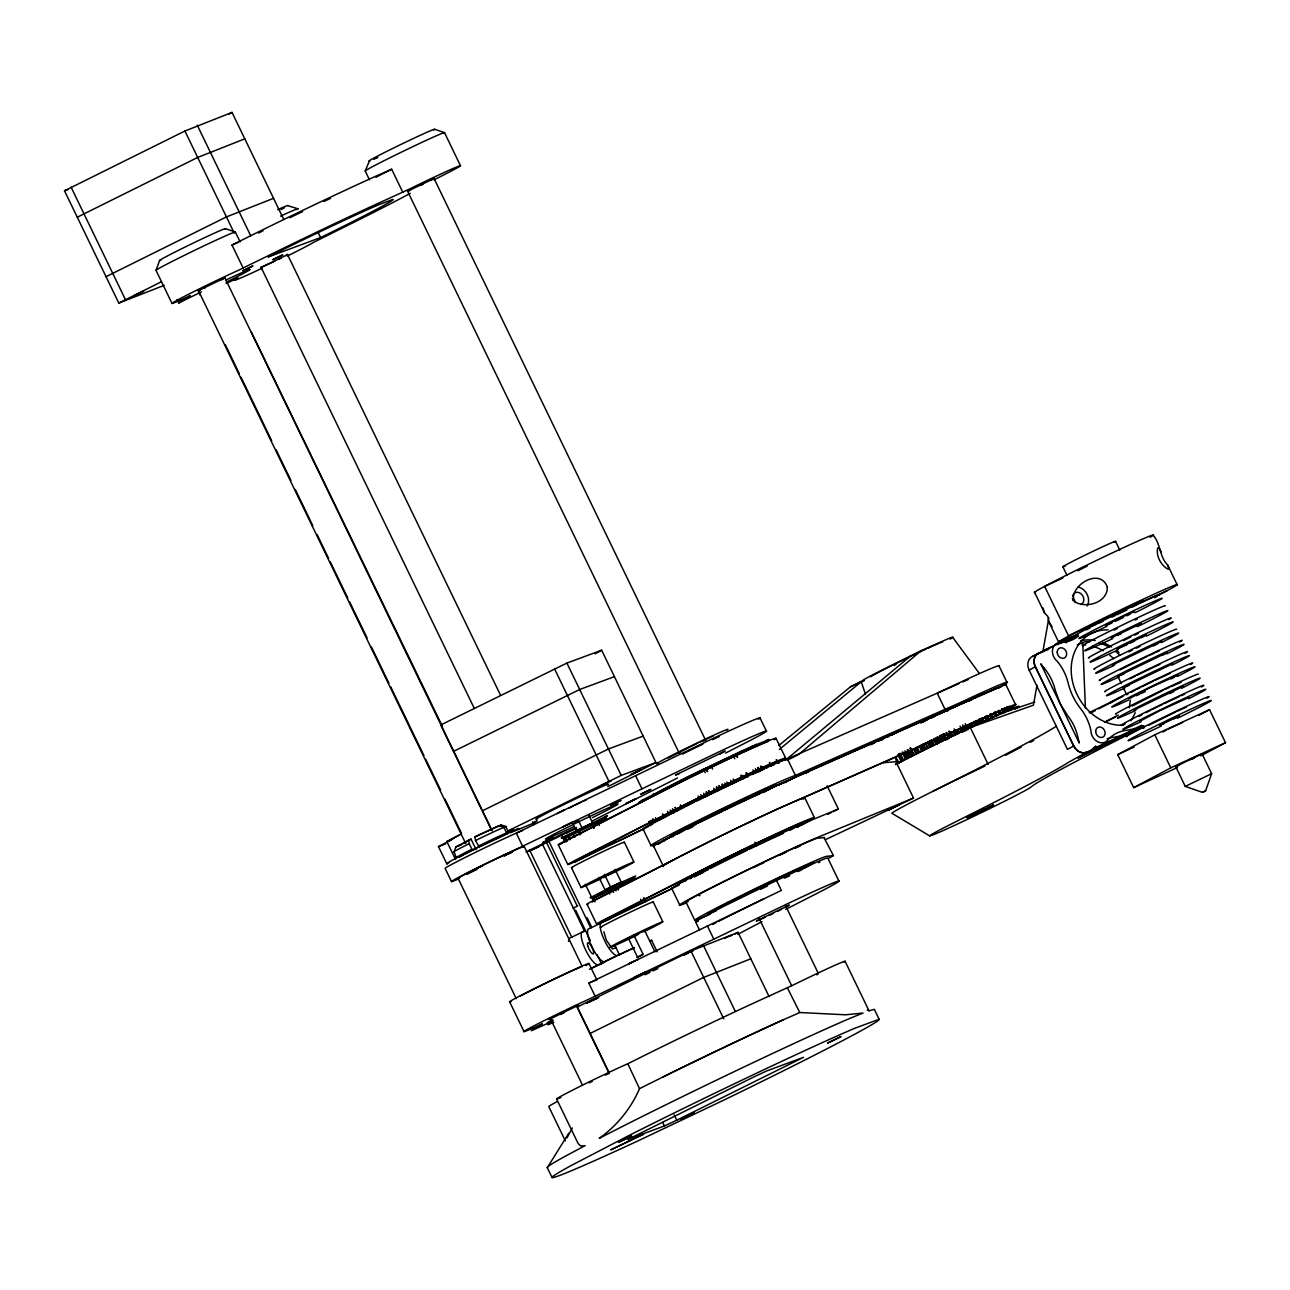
<?xml version="1.0" encoding="UTF-8"?>
<svg xmlns="http://www.w3.org/2000/svg" width="1290" height="1290" viewBox="0 0 1290 1290"><rect width="100%" height="100%" fill="white"/><g stroke="black" fill="none" stroke-linecap="round" stroke-linejoin="round"><path stroke-width="1.5" d="M1129.395 707.759L1130.298 700.099M1036.95 685.329L1033.451 705.178L970.29 727.496A80.77 2.257 -25.8 0 0 895.389 764.244M1042.9 651.611L1048.867 617.878M805.186 822.069L808.25 820.472L761.277 841.161M472.898 850.078L471.93 849.271L468.689 850.884A29.364 0.822 -25.8 0 0 456.257 857.689L454.128 851.916L455.822 846.982L465.529 842.435M1205.618 790.851L1211.632 773.71L1202.054 753.876L1175.674 766.55L1185.268 786.384L1202.457 792.366L1205.618 790.851L1202.538 792.302M172.005 303.424L156.042 270.384L159.589 260.516M369.408 179.713L365.215 171.022L369.585 160.46A36.572 1.016 -25.8 0 1 409.075 140.529A36.572 1.016 -25.8 0 1 433.73 129.984M642.275 800.848L639.356 802.138L643.936 799.574L641.727 800.526M567.003 1137.893L572.341 1127.992M639.518 1088.647C631.084 1108.384 616.765 1125.944 599.205 1138.344L624.183 1125.573A181.729 5.079 -25.8 0 1 849.626 1018.487L863.026 1013.037L845.595 1014.795L799.784 1012.521L783.417 1019.761A137.675 3.838 -25.8 0 0 662.657 1077.134L639.518 1088.647L627.795 1063.766L623.312 1065.734A44.053 1.226 -25.8 0 0 572.389 1090.244A44.053 1.226 -25.8 0 0 560.908 1097.5M660.061 842.886L661.012 842.37M479.219 846.966L475.542 840.532L474.946 836.855L499.004 825.681L503.89 827.358L506.599 832.985L505.503 834.743L477.526 847.788M507.422 834.033L509.115 832.098A29.364 0.822 -25.8 0 1 508.454 832.663M971.741 722.835L973.466 726.399L971.015 727.544L969.177 723.948C975.853 727.592 955.696 736.913 956.906 729.801M552.088 1177.593L547.299 1167.676L568.777 1133.184M1095.742 745.959L1092.275 749.168L1143.359 725.69M754.989 745.217L756.504 744.378L751.151 746.894M740.766 775.403L742.314 779.16L744.765 778.015M780.853 784.03L782.966 782.917L778.047 785.191M642.243 800.88C632.777 805.621 648.144 798.091 640.13 802.235M950.085 639.098A51.181 1.435 -25.8 0 0 942.264 641.307L921.237 650.595L798.913 754.311L787.319 760.245M287.799 205.674L297.99 208.803L297.006 209.641M177.117 299.425L178.826 302.973L190.323 295.668L184.583 298.296A44.053 1.226 -25.8 0 1 182.648 297.297A44.053 1.226 -25.8 0 1 238.714 270.158L266.079 256.775A137.675 3.838 -25.8 0 1 386.839 199.402L409.236 189.162A44.053 1.226 -25.8 0 1 458.498 166.249A44.053 1.226 -25.8 0 1 434.037 179.778M365.215 171.022L366.199 170.183A44.053 1.226 -25.8 0 1 383.856 160.815L393.273 156.122A44.053 1.226 -25.8 0 1 443.502 133.483M251.389 332.143L442.502 726.528M455.499 859.398L446.84 841.499L460.949 834.13M463.61 843.144L470.995 839.097L476.107 849.675M572.921 823.73L576.517 830.954M592.481 820.859L677.508 777.983M616.91 841.838L575.163 861.865L576.066 861.607M604.639 890.81L621.828 882.489L620.812 883.118M615.072 869.363L621.167 881.989L620.216 882.602M635.744 875.942L612.444 886.23L590.127 897.824L593.626 896.534M604.075 921.657L672.477 888.439M645.822 901.629L645.452 901.436M650.612 941.12L651.611 940.281L657.207 951.843M643.081 954.277L637.244 957.39L643.081 954.277L633.584 934.637M779.386 749.442L863.607 679.765A51.181 1.435 -25.8 0 1 899.017 661.641L921.237 650.595M785.433 760.229L910.337 656.159M778.821 745.475L850.4 686.844L861.107 681.362L865.542 694.439M915.771 747.587L918.351 752.925L922.318 751.054L939.765 742.46L937.185 737.122M574.905 837.226L573.179 833.679L585.499 827.6L597.657 821.875L599.382 825.423M626.569 881.667L602.091 893.47M824.084 837.823L833.421 855.593L828.841 858.173M751.151 746.894L752.328 746.233M721.852 784.352L723.738 787.851L697.842 800.429M660.48 819.424L665.398 816.973M767.631 767.534L766.663 767.969M1034.548 592.255L1044.642 613.153L1047.851 616.426L1048.576 621.296L1058.51 641.823L1068.588 635.938A66.08 1.838 -25.8 0 1 1151.228 595.496A66.08 1.838 -25.8 0 1 1167.095 590.675L1158.501 595.158M1134.394 611.863C1126.605 614.169 1091.082 632.423 1111.996 622.941M1160.532 642.146L1161.839 641.291L1112.383 665.043L1114.818 664.318M1121.332 683.555L1117.817 676.283L1167.273 652.53L1163.064 654.965M1128.073 693.939L1126.767 694.794L1123.251 687.522L1172.707 663.753L1171.401 664.608M1176.835 675.831L1178.141 674.993L1148.729 688.296L1129.056 698.793M1132.201 706.017L1163.467 690.166M1182.253 687.07L1183.559 686.216L1134.104 709.984L1136.538 709.242M1187.687 698.309L1188.993 697.455L1159.597 710.758L1139.925 721.255M1143.053 728.479L1144.359 727.641M1163 731.93L1166.402 730.059M1210.939 774.161L1211.632 773.71L1185.268 786.384L1186.558 785.981M597.657 821.875L596.367 822.697L602.188 819.843M765.357 741.847L764.631 742.298M882.408 762.793L895.937 761.713L913.514 798.059L825.535 839.596M662.85 841.467L663.673 841.032M980.11 718.965L981.835 722.513L980.658 718.595M801.203 824.987L801.687 824.697A73.417 2.048 -25.8 0 0 788.4 828.486A73.417 2.048 -25.8 0 0 708.291 866.896L601.608 921.624L602.607 921.35M931.686 717.837L933.815 716.708M940.039 735.751C938.894 745.83 957.857 736.622 949.23 731.22M985.963 716.16L987.624 719.788L986.834 720.239L991.301 718.111M642.146 800.316L686.07 777.58L741.008 751.361M285.993 255.597L287.541 254.63L261.112 267.433L274.786 261.257M498.682 826.535L501.375 824.842L474.946 836.855M459.014 857.366L463.787 854.722M466.996 873.878L482.444 865.816M668.188 758.004L697.922 743.008M679.459 752.65L680.668 751.957M604.72 817.36L607.429 815.667L561.231 838.032L567.278 835.614M604.026 819.714L606.526 818.134L563.714 838.855L564.633 838.613M672.606 836.758L673.574 836.194M789.98 830.244L794.817 827.454A58.743 1.645 -25.8 0 0 761.842 841.274A58.743 1.645 -25.8 0 0 696.6 873.62L691.763 876.41A58.743 1.645 -25.8 0 0 692.714 876.894M576.791 1006.297L578.533 1005.2L548.798 1019.6L551.056 1018.777M1094.452 748.619L1077.972 758.085L1143.037 726.383M785.029 782.482L786.352 782.079M893.97 733.865L894.728 733.284M1130.266 731.188L1119.559 736.122L1113.673 737.267A44.231 36.249 61.6 0 0 1107.046 738.799M785.304 781.998L784.546 782.321M980.319 695.004L981.384 694.407L950.52 708.791M706.517 867.976L734.961 853.835M1002.411 708.919L1003.943 712.596L1002.217 709.032M662.512 813.861L664.237 817.425L668.381 815.393M1167.095 590.675L1139.731 603.252A29.364 0.822 -25.8 0 0 1132.685 605.397A29.364 0.822 -25.8 0 0 1095.952 623.376L1091.872 626.021A29.364 0.822 -25.8 0 0 1096.419 624.183M1138.925 716.401L1141.827 714.805M894.438 665.269L896.05 664.382M667.027 839.032C663.995 840.048 667.833 838.629 670.687 837.017M698.422 822.714L696.471 823.73M164.153 285.332L118.809 303.118L64.5 190.791L184.905 131.016L232.023 112.407L283.768 219.461M228.733 114.213L232.023 112.407M77.271 217.22L197.676 157.445L244.794 138.836M106.022 276.689L226.427 216.914L273.544 198.305M118.809 303.118L161.524 281.688M595.061 653.82L601.64 650.208L655.949 762.551L607.8 786.658M574.437 823.052L578.565 820.795L582.016 827.938M598.963 877.377L605.01 889.89L621.167 881.989M951.294 732.526L953.02 736.074L954.842 735.203L958.325 733.446L956.6 729.882M1000.363 714.144L999.089 710.338M598.705 997.654L594.529 999.153M734.752 934.17L738.041 932.364L769.114 996.638M1040.917 652.514L1045.077 650.273M895.889 759.939L897.614 763.487L902.452 761.116L899.872 755.779M684.184 807.314L682.555 808.137M742.492 778.966L724.738 787.464M1074.618 636.954L1077.537 635.373M898.727 754.005L902.178 761.132L907.773 758.391L905.37 752.941M797.655 826.696L796.72 827.196L798.317 826.519M774.629 786.642L779.853 784.207L778.031 785.175M1144.391 726.238L1121.655 737.944A225.008 6.289 -25.8 0 0 1031.081 787.013L1028.404 788.754A56.534 1.58 -25.8 0 1 951.762 826.648A56.534 1.58 -25.8 0 1 947.005 826.181L958.099 820.569A225.008 6.289 -25.8 0 0 1068.12 762.551L1086.761 752.151A11.013 9.03 61.9 0 1 1073.764 746.023L1067.459 749.377L1029.13 670.091A11.013 9.03 61.9 0 1 1032.548 656.4L1038.853 653.046A11.013 9.03 61.9 0 0 1035.435 666.72L1073.764 746.023A11.013 9.03 61.6 0 0 1086.728 752.167L1143.279 726.189M1029.13 670.091L1035.435 666.72M904.596 753.231L907.176 758.568L911.337 756.569L918.577 752.925L915.997 747.571M1177.464 767.518L1133.684 787.642L1117.72 754.602L1154.808 734.8L1209.536 709.645L1225.5 742.685L1200.78 755.892M1198.926 715.305L1209.536 709.645M1133.684 787.642L1170.772 767.84L1225.5 742.685M221.316 279.865L224.863 277.834L198.434 290.621L200.434 289.879M430.489 180.519L434.037 178.472L407.608 191.275L409.607 190.533M719.707 754.215L725.109 751.054L675.557 775.048L679.298 773.661M630.133 879.022L633.632 877.168M642.678 931.719L644.984 930.396L627.795 938.717L638.905 933.621M638.002 959.438L636.26 960.357M691.956 951.278L693.278 950.504L691.714 951.149M730.898 935.702L732.091 935.04L727.092 937.25M784.917 907.612L789.351 905.048L756.327 921.044L758.826 920.125M761.987 921.624L737.767 934.347M674.122 835.178L669.01 837.726L670.703 836.984M742.105 801.509L772 787.803M1061.041 643.081L1077.182 634.551M693.294 874.813L678.411 883.15L685.442 880.651M892.696 734.526L895.695 732.881L893.906 733.607M1005.684 755.247L1021.454 746.926M1030.21 742.314L1033.709 740.46M898.614 763.116L895.518 764.648M774.016 764.857L772.662 765.454M1139.731 603.252L1132.265 607.09M1135.99 626.392L1141.086 623.57L1111.416 637.824L1112.867 637.389M1141.424 637.631L1146.52 634.809L1116.85 649.063L1126.815 644.774M1153.341 645.984L1157.646 643.742M1120.107 669.865L1147.165 656.465M1130.975 692.343L1135.264 690.102M1171.062 678.927L1173.932 677.443M1148.697 725.286L1175.899 711.87M447.13 864.477L438.471 846.579L451.387 839.871L446.84 841.499M664.64 840.403L665.495 839.919L664.173 840.5M760.955 841.338L735.3 853.674M674.057 812.458L672.445 813.297M997.235 688.215L1000.056 686.796L997.041 688.167M1104.627 722.19L1118.333 715.128M725.528 753.102L748.651 741.266A73.417 2.048 -25.8 0 0 715.224 753.634L518.225 848.336A44.053 1.226 -25.8 0 0 465.932 873.54A44.053 1.226 -25.8 0 0 457.515 879.377M785.771 909.369L821.166 891.261A73.417 2.048 -25.8 0 0 787.739 903.629L590.739 998.331A44.053 1.226 -25.8 0 0 534.673 1025.469A44.053 1.226 -25.8 0 0 536.608 1026.469L542.332 1023.841L531.351 1030.742L552.797 1021.1M465.045 854.061L475.929 848.562M564.73 809.846L562.553 810.942M975.095 721.175C979.094 725.222 974.16 727.302 973.547 721.9M976.046 720.852L977.772 724.399L982.464 722.126M586.692 1002.911L593.706 999.508M592.949 1000.153L593.948 999.637M677.476 810.717L682.055 808.379L680.33 804.815M716.127 814.022L738.444 803.186M891.035 735.365L893.148 734.316M675.638 858.818L592.029 901.807L593.029 901.533M641.646 801.671L643.21 800.864L642.388 801.171M746.765 776.983L748.329 776.257L746.507 772.742M752.183 774.5L753.795 773.742M1126.831 615.798L1130.072 614.169M1114.125 630.068L1117.366 628.424M1129.83 678.863L1135.248 676.121M1116.173 699.47L1123.026 696.003M1136.619 689.408L1140.666 687.36M1169.659 693.649L1173.707 691.601M1146.133 712.564L1150.18 710.516M1174.029 718.788L1179.592 715.821L1159.807 725.319L1164.128 723.545M661.238 819.215L657.158 821.214L655.433 817.667M996.702 688.247L999.008 687.022M981.835 722.513L987.721 719.723M689.957 804.315L691.569 803.525M696.116 801.267L697.245 800.703M894.486 733.333L812.168 768.775A314.389 8.772 -25.8 0 0 784.82 782.595M637.76 904.79L613.282 916.593M832.937 811.716L838.355 809.007L827.1 785.739M689.441 804.686L685.216 806.685M779.225 762.987L778.821 763.116M243.197 268.175L232.006 245.052L254.904 233.635A137.675 3.838 -25.8 0 1 375.664 176.278L391.66 169.232L402.835 192.355M258.484 233.103L263.031 230.829M391.66 169.232L388.645 170.732A44.053 1.226 -25.8 0 0 375.922 177.31M278.189 259.596L281.333 258.032M459.691 834.92L451.968 839.016L453.612 838.403M470.995 839.097L455.822 846.982M468.625 839.967L469.221 843.644L465.964 845.273A29.364 0.822 -25.8 0 0 453.548 852.077L454.128 851.916M536.688 820.924L533.189 822.778L537.027 821.085M752.957 769.904L754.682 773.468L758.843 771.436C756.456 772.565 767.26 769.308 760.907 766.179M617.297 884.118L607.268 888.923M573.163 908.192L577.581 905.983M595.932 896.985L593.207 898.34L594.932 901.904M620.28 885.988L625.376 883.44M600.318 964.356L604.736 962.146M595.206 996.364L588.821 983.141L781.353 890.423L776.564 880.506L726.657 904.903A73.417 2.048 -25.8 0 0 698.422 921.125M632.181 962.001L628.682 963.872L630.246 963.227M689.779 952.375L690.956 951.778M777.66 911.272L781.595 909.305M724.641 938.459L725.818 937.878M589.24 1082.794L592.384 1081.23M627.795 1063.766L650.676 1052.35A137.675 3.838 -25.8 0 1 771.452 994.977L793.834 984.738A44.053 1.226 -25.8 0 1 844.063 962.098M799.784 1012.521L787.432 987.93M694.391 802.219L693.31 802.751M997.896 688.102L1000.282 686.861L997.476 688.183M991.784 718.03L996.944 715.579L995.219 712.015M178.826 302.973L201.401 291.846M601.64 650.208L566.907 663.076L440.712 724.98L481.363 809.088M453.483 751.409L579.678 689.505L614.427 676.637M507.663 831.082L621.216 775.403L655.949 762.551M466.899 874.265L476.929 869.428M511.904 852.045L504.003 855.947L505.938 855.238M507.518 854.448L512.259 852.11M526.11 851.981A36.717 1.032 -25.8 0 1 529.674 850.11L543.558 843.402M634.519 947.747A36.717 1.032 -25.8 0 0 619.426 954.761L617.491 955.487A18.35 5.112 63.7 0 1 604.671 940.749A18.35 5.112 63.7 0 1 601.511 922.447L603.446 921.721L590.804 927.962L548.637 840.741L561.279 834.501A36.717 1.032 -25.8 0 1 576.388 827.487M539.397 846.45L529.061 851.207L576.162 828.067M576.517 828.132L566.681 832.76L568.051 832.195M766.325 741.153L769.163 739.525L756.021 744.782M1111.932 617.184L1115.624 615.362M772.468 787.593L774.968 786.352M925.93 720.546L927.236 719.901M1123.284 640.646L1130.846 636.938M1128.702 651.885L1132.394 650.063M568.551 941.361A18.35 5.112 63.7 0 1 569.906 938.04L584.483 931.09L542.316 843.87M1136.78 675.363L1159.968 664.253M1114.463 700.325L1089.195 712.628M1142.214 686.603L1153.276 681.185M589.482 969.29L601.511 963.743L597.189 954.81M615.685 956.374L604.849 961.727A18.35 5.112 63.7 0 1 592.029 946.989A18.35 5.112 63.7 0 1 588.869 928.687L590.804 927.962M1115.511 716.966L1106.304 721.481M1151.535 709.822L1157.678 706.791M738.041 932.364L690.924 950.972L577.114 1007.135L609.057 1073.216M595.512 999.266L596.738 998.654M552.878 1022.132L547.702 1024.679L553.845 1022.406M1168.563 728.963L1182.624 722.416M589.885 1033.564L703.695 977.401L750.812 958.793M1191.363 759.455L1194.637 757.843M676.782 1120.204L803.509 1057.316L766.841 1070.894L754.457 1076.634L627.73 1139.538L664.398 1125.96L676.782 1120.204L674.154 1114.802M652.563 824.02L651.418 824.584L649.709 821.021M998.379 710.645L1000.089 714.209L997.299 715.579L995.574 712.015M421.282 185.099L422.975 184.276M320.581 237.57L328.805 233.555A100.959 2.822 -25.8 0 0 393.111 199.386L379.373 204.481A100.959 2.822 -25.8 0 0 275.738 253.195L268.143 256.984L320.581 237.57L318.001 232.232M475.542 840.532L479.058 838.806A29.364 0.822 -25.8 0 1 502.407 827.97L503.89 827.358M478.251 846.143L481.783 844.434A29.364 0.822 -25.8 0 1 505.116 833.582L506.599 832.985M613.363 842.967L590.223 853.867M923.108 722.029L924.914 721.142M626.73 881.78L631.1 879.651M705.066 868.718L691.891 875.394L693.278 874.797M690.166 878.764L691.214 878.248M637.905 904.903L642.275 902.774L640.55 899.211M633.809 961.566L635.083 960.937M764.18 898.662L731.446 914.804A73.417 2.048 -25.8 0 0 718.127 921.624M591.771 1000.734L586.934 1003.023M552.62 1020.035L547.202 1022.857L553.007 1020.245M715.805 814.184L699.374 822.165M661.544 841.902L662.367 841.499M569.857 835.614L565.439 837.774L567.149 841.322M764.567 742.443L765.712 741.879M576.614 860.898L579.565 859.462M1116.914 614.733L1126.783 610.057M1123.155 617.62L1115.479 621.312M887.052 737.348L889.262 736.268M993.365 689.328L994.8 688.634M594.351 897.566L597.302 896.131M1130.62 642.968L1134.49 641.082M937.411 737.025L940.491 742.121L942.313 741.234L939.733 735.897M1004.265 708.194L1005.974 711.757L1004.539 712.451L1003.491 712.967L1001.766 709.403M609.944 918.544L605.526 920.705L609.831 918.754M1159.291 706.001L1162.516 704.437M764.309 769.13L763.503 769.517M655.046 822.407L655.933 821.972M666.446 839.322L663.286 840.903M939.491 713.967L941.345 713.176M800.848 824.955L808.169 820.746L805.186 822.085M616.491 841.886L648.741 826.39M618.539 841.08L643.726 828.954M645.242 901.371L679.282 884.988M508.05 831.357L513.178 829.051L507.115 832.163M522.692 846.369L516.306 833.146L708.839 740.428A73.417 2.048 -25.8 0 1 758.343 719.24M559.989 812.184L561.279 811.571M602.107 820.069L605.042 818.666M613.282 843.208L616.217 841.789M784.288 782.659L786.739 781.466M941.845 712.951L947.44 710.226M631.004 879.877L633.954 878.474M798.349 826.358L800.848 825.165M642.194 903L645.129 901.597L643.404 898.034M633.454 961.389L634.745 960.76M689.441 952.197L683.49 955.197L688.505 953.004M560.312 1014.52L564.182 1012.666M769.114 915.4L773.403 913.352M572.841 834.033L568.503 836.097L570.212 839.645M579.678 859.221L584.015 857.157M665.479 840.08A80.77 2.257 -25.8 0 1 694.31 822.343A80.77 2.257 -25.8 0 1 795.011 775.58L959.792 702.824A80.77 2.257 -25.8 0 1 998.121 687.893M949.811 709.145L947.618 710.177M998.637 687.215L993.429 689.424L995.187 688.441M597.399 895.889L603.188 893.148M1136.264 648.177L1140.07 646.371M608.59 919.028L612.927 916.964M1154.856 680.443L1170.24 673.299M818.473 862.623L819.892 861.946M1164.128 703.663L1179.479 696.487M984.883 808.782L967.145 817.731L993.477 805.089L967.129 817.747L993.51 805.073L987.737 807.459M592.981 1000.476L594.222 999.879M1189.573 759.536L1194.427 757.246M740.992 802.09L738.799 803.106M699.438 742.298L713.37 735.929M573.47 832.792L577.694 830.792M631.294 962.743L632.519 962.179M689.441 952.197L690.666 951.633M741.299 751.215L752.328 746.217M669.558 814.635L671.929 813.538L670.203 809.975M535.543 822.31L510.372 832.808M775.725 786.191L775.371 786.158M870.718 744.765L874.539 742.992M1117.914 635.164L1121.381 633.535M1134.636 635.131L1138.119 633.519M1007.248 707.017L1008.957 710.564L1006.668 707.243M1148.761 655.707L1154.534 653.014M1140.94 693.617L1145.278 691.601M1165.047 689.408L1169.385 687.393M1177.351 711.209L1186.526 707.001M584.37 856.802L589.466 854.448M992.3 689.844L980.61 694.891M920.754 723.077L921.576 722.706M204.03 288.267L205.433 287.622M226.218 283.429L238.15 277.963L235.683 279.382A44.053 1.226 -25.8 0 0 262.064 268.256M1062.879 578.001L1044.642 586.386L1068.588 635.938L1095.952 623.376M564.488 809.717L556.893 813.603M557.715 813.248L558.764 812.765M504.567 855.222L510.808 852.4M568.551 835.049L571.825 833.55M1044.174 650.16L1077.005 635.067L1067.201 641.63A43.231 35.443 61.6 0 1 1065.782 642.872M1053.22 646.451L1038.627 653.159A11.013 9.03 61.6 0 0 1035.225 666.833L1073.715 746.039M1057.123 644.645L1077.182 635.422M1032.548 656.4L1048.689 648.983M1077.295 644.871L1084.793 641.791A47.73 39.119 61.9 0 1 1090.082 641.565M695.923 823.988L672.719 835.743L674.106 835.162M607.364 889.697L609.202 888.858M597.463 894.841L602.365 892.599M1034.757 702.034L1001.443 713.176L970.29 727.496L988.172 764.502M635.954 960.195L637.841 959.357M1117.72 754.602L1134.136 747.055M761.568 918.915L765.067 917.303M1077.295 634.374L1058.51 641.823M881.731 739.799L883.247 739.122M881.215 740.073L882.876 739.315M935.54 715.982L934.073 716.595M1156.146 652.288L1159.371 650.821M1136.28 695.745L1139.505 694.294M1170.836 686.715L1181.269 682.216M591.836 1001.008L590.223 1001.717M770.388 766.341L771.323 765.938L769.598 762.374M685.28 880.941L684.458 881.296L685.974 880.409M373.729 159.315L377.825 157.509M232.006 245.052L234.119 244.116A44.053 1.226 -25.8 0 1 238.408 242.375M461.401 844.692L457.757 846.272M850.4 686.844L864.413 680.652M643.694 829.148A80.77 2.257 -25.8 0 1 703.002 797.591A80.77 2.257 -25.8 0 1 787.013 759.068L959.115 683.555M962.759 681.959L968.242 679.54M800.88 798.897L997.638 712.015A73.207 2.048 -25.8 0 1 1010.505 707.484M605.107 920.334L608.944 918.641M588.821 983.141L590.933 982.222A44.053 1.226 -25.8 0 1 596.915 979.997L588.933 963.485M605.268 1075.118L608.896 1073.57M1135.103 619.974L1137.248 619.055M1123.8 674.009L1117.817 676.283M1125.67 686.78L1129.234 685.248M1181.092 695.762L1184.655 694.23M1178.867 765.341L1175.674 766.55M664.237 817.425L665.608 816.828M878.232 741.299L880.57 740.299M897.614 763.487L898.856 762.971L896.115 757.585M838.355 809.007L810.12 820.65A80.77 2.257 -25.8 0 0 722.497 861.623A80.77 2.257 -25.8 0 0 672.429 888.617M703.55 740.879L704.985 740.299M577.033 830.518L575.727 831.002L592.916 822.681M576.356 860.865L572.857 862.155L679.54 807.427A73.417 2.048 -25.8 0 1 752.957 772.049A73.417 2.048 -25.8 0 1 778.95 761.858M1004.136 712.483L1001.943 709.113M605.01 889.89L605.897 889.519M605.01 890.697L605.945 890.326M816.635 974.788L818.07 974.208M902.178 761.132L899.098 753.812M946.795 711.258L947.827 710.887M895.373 732.962L897.582 732.139M64.5 190.791L68.16 189.437M643.162 736.106L608.428 748.974L482.234 810.878L490.748 828.502M438.471 846.579L445.743 843.886M548.637 840.741L549.879 840.29M584.483 931.09L582.548 931.799A18.35 5.112 63.7 0 0 585.708 950.101A18.35 5.112 63.7 0 0 598.512 964.839M595.964 823.649L597.06 823.326M368.747 161.153L370.166 160.766M500.923 824.971L506.406 826.487A29.364 0.822 -25.8 0 1 505.745 827.051M582.322 966.678L524.192 846.417L519.193 848.256A36.717 1.032 -25.8 0 0 490.023 861.817L473.656 869.895A36.717 1.032 -25.8 0 0 458.127 878.409L516.258 998.67M564.278 842.064L563.279 842.338L669.945 787.61A73.417 2.048 -25.8 0 1 768.195 741.428M458.127 878.409L459.546 878.006M635.438 877.926L592.626 898.662L593.545 898.404M867.202 1009.941L869.025 1010.812L874.346 1009.344L879.135 1019.261A181.729 5.079 -25.8 0 1 721.255 1101.338L638.727 1140.537A181.729 5.079 -25.8 0 1 571.18 1165.531L628.972 1135.49A181.729 5.079 -25.8 0 1 854.415 1028.404L879.135 1019.261M964.63 730.446L962.92 726.883M824.632 837.42L818.183 838.177A73.417 2.048 -25.8 0 0 743.701 871.879A73.417 2.048 -25.8 0 0 688.15 901.549M833.421 855.593L826.971 856.35A73.417 2.048 -25.8 0 0 738.493 896.937A73.417 2.048 -25.8 0 0 710.064 914.255M817.586 766.05L821.52 765.857M1042.965 607.88L1044.642 613.153M1052.092 626.763L1048.576 621.296M434.553 129.29L444.502 132.644L460.466 165.684M225.395 228.653L235.328 231.99L240.117 241.907M913.514 798.059L818.102 837.162A80.77 2.257 -25.8 0 0 721.61 882.537A80.77 2.257 -25.8 0 0 686.054 903.032M929.542 835.807L891.809 813.216A80.77 2.257 -25.8 0 1 984.899 766.05M1177.189 584.789L1167.611 564.972C1159.468 557.022 1160.774 543.928 1153.228 535.237M952.746 637.405L979.336 673.412M1161.21 551.749L1158.775 547.782L1157.646 548.024C1155.921 555.877 1160.887 565.262 1167.821 569.1L1168.95 568.842L1167.611 564.972M1115.576 541.381L1119.801 550.121M1154.808 734.8L1170.772 767.84M1062.831 566.729L1067.04 575.453M1007.071 682.571L999.089 666.043A80.77 2.257 -25.8 0 0 951.81 686.296L937.233 693.23L945.215 709.742M1005.877 684.635L1015.456 704.469M1009.49 706.34L1011.376 710.081L1009.49 706.549M1009.215 706.469L1011.07 710.419M1008.715 706.533L1010.86 710.548M1008.474 706.597L1010.328 710.306M1008.087 706.775L1009.812 710.338M1006.99 707.097L1008.715 710.661M1005.136 707.823L1006.861 711.371M1004.652 708.016L1006.377 711.564M1002.814 708.903L1004.539 712.451M1001.588 709.29L1003.298 712.838L1000.556 714.192L998.831 710.629M997.992 710.838L999.702 714.386M994.961 712.306L996.686 715.869M994.396 712.386L996.122 715.95M994.01 712.58L995.735 716.127M991.671 713.725L993.397 717.288M990.833 713.967L992.768 717.595M990.801 714.144L992.526 717.692M990.236 714.241L992.558 717.53L991.51 718.127L989.575 714.547M989.914 714.386L991.623 717.95M987.431 715.628L989.156 719.175M986.657 715.998L988.366 719.562M985.302 716.466L987.027 720.03M984.738 716.74L986.463 720.288M982.609 717.821L984.335 721.368M981.835 718.191L983.544 721.739M981.577 718.304L983.303 721.868M980.336 718.869L982.045 722.432M979.965 718.917L981.674 722.481M979.578 719.094L981.303 722.658M979.287 719.24L981.013 722.803M978.933 719.417L980.658 722.981M977.401 720.207L979.126 723.771M976.627 720.578L978.352 724.141M974.788 721.416L976.514 724.964M973.869 721.739L975.579 725.303M971.128 723.142L972.854 726.689M970.838 723.271L972.563 726.834M967.661 724.658L969.37 728.205M965.259 723.674L967.839 729.011M965.291 725.867L967.016 729.431M964.952 726.028L966.678 729.592M962.695 724.916L965.275 730.253M963.001 726.867L964.888 730.414M962.566 727.044L964.291 730.608M961.421 727.592L963.13 731.156M960.05 726.093L962.63 731.43M959.986 728.366L961.695 731.914M959.276 728.721L961.002 732.269M957.502 729.56L959.212 733.123M957.067 729.753L958.793 733.317M956.39 729.979L958.099 733.542M954.132 728.866L956.712 734.203M953.778 731.317L955.503 734.865M953.117 731.656L954.842 735.203M950.794 732.752L952.52 736.3M948.989 731.333L951.569 736.671M948.956 733.542L950.682 737.09M948.473 733.768L950.198 737.332M946.65 732.543L949.23 737.88M946.409 732.672L948.989 738.009M946.005 732.865L948.585 738.202M944.135 733.768L946.715 739.106M943.893 733.881L946.473 739.218M943.442 734.091L946.021 739.428M942.684 734.381L945.264 739.718M942.41 734.494L944.99 739.831M941.168 735.106L943.748 740.444M940.99 735.203L943.57 740.541M940.281 735.622L942.861 740.96M937.911 736.784L940.491 742.121M936.992 739.331L938.717 742.895M935.847 737.687L938.427 743.024M935.04 740.347L936.75 743.911L934.847 740.46M933.508 738.944L936.088 744.282M931.719 739.815L934.299 745.152M931.187 740.057L933.767 745.394M930.171 740.492L932.751 745.83M929.671 740.718L932.251 746.055M929.348 740.863L931.928 746.201M928.09 741.492L930.638 746.862M927.752 741.75L930.332 747.087M927.397 741.943L929.977 747.281M925.639 742.798L928.22 748.135M925.107 743.056L927.687 748.394M923.35 743.83L925.93 749.168M923.011 743.991L925.591 749.313M921.866 744.556L924.35 750.038M921.431 744.878L924.011 750.216M920.625 745.281L923.205 750.619M919.738 745.717L922.318 751.054M919.206 745.991L921.786 751.328M917.061 746.942L919.641 752.28M915.723 747.732L918.303 753.07M914.094 748.539L916.674 753.876M913.401 748.877L915.981 754.215M910.643 747.958L914.078 755.069M910.353 748.087L913.788 755.214M910.063 748.232L913.497 755.36M910.546 750.312L912.256 753.876M910.014 750.49L912.627 755.924M907.902 749.458L911.337 756.569M907.193 749.796L910.627 756.908M906.87 752.118L909.45 757.456M904.838 750.877L908.273 758.004M902.919 751.989L906.37 759.101M902.21 752.328L905.661 759.455M900.21 753.263L903.645 760.39M899.711 753.489L903.161 760.616M899.227 756.117L901.807 761.455M897.824 754.618L901.258 761.729M895.679 757.81L898.259 763.148M787.626 759.294L795.607 775.822M776.032 738.235L785.61 758.052M804.783 797.704L814.361 817.521M760.004 717.853L766.405 731.059M838.903 881.07L827.729 857.931A73.417 2.048 -25.8 0 0 824.89 858.721L817.747 861.639A73.417 2.048 -25.8 0 0 776.564 880.506M776.58 759.6L778.305 763.148M776.193 759.778L777.918 763.341M769.324 762.68L771.049 766.244M760.487 766.389L762.213 769.953M758.294 767.486L760.02 771.033M757.956 767.647L759.681 771.194M757.601 767.808L759.326 771.372M755.44 768.679L757.149 772.242M845.063 961.26L869.025 1010.812M746.394 772.92L748.103 776.483M746.12 773.033L747.845 776.596M735.929 753.683L737.654 757.246M735.59 753.86L737.316 757.424M733.075 755.134L734.8 758.697M741.766 775.064L743.475 778.628M733.172 778.983L734.881 782.546M730.656 780.273L732.365 783.836M726.818 781.998L728.544 785.546M433.859 178.101L705.759 740.557M754.876 842.177L756.633 845.805M785.578 905.677L818.037 972.805M724.819 783.046L726.544 786.61M722.545 784.126L724.254 787.674M710.871 765.518L712.596 769.082M719.256 785.691L720.981 789.254M718.869 785.884L720.594 789.448M716.788 786.9L718.498 790.464M716.305 787.126L718.03 790.673M705.952 767.889L707.678 771.452M705.598 768.05L707.307 771.614M713.789 788.238L715.499 791.802M703.485 769.163L705.211 772.726M708.855 790.625L710.58 794.188M708.468 790.802L710.193 794.366M706.517 791.85L708.242 795.414M706.082 792.076L707.807 795.64M703.647 793.253L705.372 796.801M700.744 794.592L702.47 798.139M407.43 190.888L679.33 753.36M759.149 918.464L791.609 985.608M698.132 795.978L699.841 799.526M675.412 807.33L677.137 810.878M674.96 807.54L676.686 811.104L673.283 812.732L674.235 812.361L672.525 808.669M667.527 811.233L669.252 814.796M635.551 775.564L641.936 788.771M707.372 925.881L713.757 939.088M653.111 819.005L654.82 822.569M652.821 819.134L654.546 822.681M650.982 820.247L652.692 823.794M648.87 821.649L650.676 825.455M648.822 821.714L650.418 825.519L648.66 822.02M685.974 902.016L694.746 920.189M695.584 921.915L699.583 930.171M566.907 663.076L621.216 775.403M703.308 945.215L735.252 1011.295M642.936 828.857L650.918 845.369M671.671 888.326L679.653 904.854M554.523 668.817L608.832 781.159M690.924 950.972L723.738 1018.858M624.328 842.128L633.906 861.962M653.24 901.936L662.818 921.753M644.307 897.824L646.032 901.388M588.933 815.312L592.416 822.52M644.468 930.171L654.917 951.794M592.465 824.471L594.174 828.035M591.917 824.536L593.626 828.099M616.749 886.456L618.474 890.019M614.411 887.407L616.12 890.955M611.863 888.81L613.588 892.374M604.462 874.378L610.509 886.875M579.049 830.744L580.758 834.308M607.945 890.552L609.67 894.099M578.275 831.308L580 834.872M628.101 937.637L637.599 957.277M287.364 254.243L500.504 695.149M564.294 838.532L566.02 842.096M561.279 834.501L564.73 841.628M585.37 884.343L593.126 900.372M619.426 954.761L615.024 945.683L615.653 947.811L612.476 948.989L606.316 940.136L603.849 931.783M571.47 867.719L581.048 887.552M558.28 844.756L567.858 864.574M587.031 904.226L596.609 924.043M587.127 917.803L591.433 926.72M545.799 840.983L576.985 905.483M197.289 125.259L250.728 235.828M575.63 910.208L590.288 940.539M532.577 821.859L533.931 824.665M260.935 267.046L474.075 707.952M184.905 131.016L234.103 232.781M662.657 1122.348L664.398 1125.96M529.674 850.11L571.825 937.33M505.809 826.648L508.534 832.26M224.686 277.447L492.2 830.841M576.404 1005.023L608.864 1072.167M469.221 843.644L471.93 849.271M225.282 344.672L239.295 373.632M241.036 377.244L271.674 440.616M276.044 449.662L290.927 480.444M295.297 489.49L312.809 525.707M317.179 534.753L328.563 558.28M330.305 561.908L347.816 598.109M349.558 601.737L367.07 637.937M371.439 647L388.935 683.2M390.693 686.828L423.942 755.618M425.7 759.23L440.583 790.012M444.953 799.058L461.578 833.469M198.257 290.25L465.771 843.644M549.975 1017.826L582.435 1084.955M198.338 291.556L200.063 295.12M451.516 881.602L445.131 868.38A44.053 1.226 -25.8 0 1 468.334 855.883A44.053 1.226 -25.8 0 1 511.84 835.13L518.419 832.211A44.053 1.226 -25.8 0 1 522.708 830.47M509.647 1001.862L524.03 1031.597M556.603 1098.999L578.146 1143.553L580.742 1146.02L585.192 1145.633L566.391 1155.614A181.729 5.079 -25.8 0 0 547.299 1167.676M565.326 1140.828L548.782 1106.627A55.067 1.532 -25.8 0 1 557.248 1101.531M71.095 187.179L125.388 299.506M1082.745 642.356L1085.406 708.323M573.582 826.729A40.377 1.129 -25.8 0 1 551.282 835.598A40.377 1.129 -25.8 0 1 610.815 806.782A40.377 1.129 -25.8 0 1 592.384 817.634M682.362 754.118A44.053 1.226 -25.8 0 1 702.873 744.185M712.58 739.638A44.053 1.226 -25.8 0 1 719.465 736.461M658.19 763.39A39.651 1.113 -25.8 0 1 691.118 745.894A39.651 1.113 -25.8 0 1 727.125 730.011M449.033 862.736A39.651 1.113 -25.8 0 1 464.271 853.98A39.651 1.113 -25.8 0 1 507.534 833.227L513.452 830.615A39.651 1.113 -25.8 0 1 517.951 829.373M572.615 867.412A29.364 0.822 -25.8 0 1 596.996 854.464A29.364 0.822 -25.8 0 1 623.667 842.693M601.527 878.522A29.364 0.822 -25.8 0 1 586.66 884.247A29.364 0.822 -25.8 0 1 631.052 862.962A29.364 0.822 -25.8 0 1 608.396 875.217M606.671 876.055A29.364 0.822 -25.8 0 1 603.22 877.716M537.414 818.892A40.377 1.129 -25.8 0 1 570.938 801.09A40.377 1.129 -25.8 0 1 607.606 784.917M568.6 808.346A40.377 1.129 -25.8 0 1 573.324 806.04M574.905 805.283A40.377 1.129 -25.8 0 1 581.242 802.251M582.774 801.509A40.377 1.129 -25.8 0 1 586.434 799.784M601.511 927.204A29.364 0.822 -25.8 0 1 625.892 914.255A29.364 0.822 -25.8 0 1 652.579 902.484M637.308 935.024A29.364 0.822 -25.8 0 1 612.057 945.941A29.364 0.822 -25.8 0 1 656.046 924.446A29.364 0.822 -25.8 0 1 644.113 931.686M645.177 974.74A40.377 1.129 -25.8 0 1 649.87 972.434M653.03 970.902A40.377 1.129 -25.8 0 1 657.787 968.613M520.112 996.219A36.717 1.032 -25.8 0 1 552.475 979.997A36.717 1.032 -25.8 0 1 580.903 967.065M524.192 846.417A36.717 1.032 -25.8 0 1 523.353 847.111M781.143 761.148A78.98 2.209 -25.8 0 0 766.357 765.76A78.98 2.209 -25.8 0 0 693.778 800.139L575.421 860.237A31.25 0.871 -25.8 0 0 575.066 861.704M562.537 843.176A31.25 0.871 -25.8 0 1 565.826 840.419L684.2 780.321A78.98 2.209 -25.8 0 1 774.242 739.734M800.251 825.584A73.417 2.048 -25.8 0 1 797.091 827.261M801.928 824.987A78.98 2.209 -25.8 0 0 800.622 822.794A78.98 2.209 -25.8 0 0 722.529 859.608L604.172 919.706A31.25 0.871 -25.8 0 0 603.817 921.189M609.928 918.415A31.25 0.871 -25.8 0 1 605.542 920.415M588.24 903.887A31.25 0.871 -25.8 0 1 594.577 899.888L712.951 839.79A78.98 2.209 -25.8 0 1 802.993 799.203M703.372 872.411A58.743 1.645 -25.8 0 1 699.938 873.911M698.422 874.556A58.743 1.645 -25.8 0 1 693.827 876.458M677.443 833.969A58.743 1.645 -25.8 0 1 683.635 830.663M685.458 829.712A58.743 1.645 -25.8 0 1 696.116 824.262M699.535 822.536A58.743 1.645 -25.8 0 1 722.303 811.346M724.029 810.507A58.743 1.645 -25.8 0 1 736.042 804.75M737.719 803.96A58.743 1.645 -25.8 0 1 760.213 793.527M762.18 792.64A58.743 1.645 -25.8 0 1 768.985 789.657M699.954 895.582A58.743 1.645 -25.8 0 1 699.406 895.373M753.457 867.622A58.743 1.645 -25.8 0 1 763.728 862.704M779.273 855.399A58.743 1.645 -25.8 0 1 786.223 852.222M794.85 848.369A58.743 1.645 -25.8 0 1 800.09 846.143M716.144 910.837A58.743 1.645 -25.8 0 1 727.028 903.21A58.743 1.645 -25.8 0 1 796.752 869.605A58.743 1.645 -25.8 0 1 804.057 868.46M802.702 869.186A58.743 1.645 -25.8 0 1 798.107 871.572M694.471 876.926A58.743 1.645 -25.8 0 1 700.889 873.394M702.244 872.669A58.743 1.645 -25.8 0 1 708.533 869.412M710.258 868.525A58.743 1.645 -25.8 0 1 747.2 850.255M748.909 849.433A58.743 1.645 -25.8 0 1 783.24 833.453M827.648 814.377A314.389 8.772 -25.8 0 1 831.163 812.619M809.153 771.275A105.232 2.935 -25.8 0 1 805.976 772.952M1010.634 708.049A78.771 2.193 -25.8 0 0 1010.683 706.146L776.983 809.265A78.771 2.193 -25.8 0 0 669.494 862.091M663.447 865.719A78.771 2.193 -25.8 0 0 663.431 866.364L653.837 846.546A78.771 2.193 -25.8 0 1 688.763 827.245A78.771 2.193 -25.8 0 1 767.405 789.448L1001.105 686.328A78.771 2.193 -25.8 0 1 1005.861 685.28M664.511 864.993A78.771 2.193 -25.8 0 1 668.252 862.784M1000.992 687.038A73.207 2.048 -25.8 0 0 988.043 692.198L776.58 785.578A73.207 2.048 -25.8 0 0 699.132 822.246A73.207 2.048 -25.8 0 0 658.739 844.144M939.668 713.66A40.377 1.129 -25.8 0 1 968.919 701.212M922.495 722.013A40.377 1.129 -25.8 0 1 927.075 719.756M928.623 718.998A40.377 1.129 -25.8 0 1 938.104 714.402M870.637 676.799A40.377 1.129 -25.8 0 1 926.252 648.999M927.816 648.273A40.377 1.129 -25.8 0 1 938.411 643.565M939.862 642.968A40.377 1.129 -25.8 0 1 942.684 641.92M808.604 771.533A104.506 2.919 -25.8 0 1 805.46 773.194M654.546 794.318A58.743 1.645 -25.8 0 1 668.591 786.819M670.332 785.933A58.743 1.645 -25.8 0 1 752.183 747.023M772.968 787.287A58.743 1.645 -25.8 0 0 776.016 785.352L775.451 785.142A58.743 1.645 -25.8 0 0 721.223 809.83A58.743 1.645 -25.8 0 0 670.671 835.888L671.219 836.097A58.743 1.645 -25.8 0 0 680.588 832.34M771.678 788.013A58.743 1.645 -25.8 0 1 768.453 789.786M766.55 790.802A58.743 1.645 -25.8 0 1 763.745 792.286M692.843 826.842A58.743 1.645 -25.8 0 1 687.473 829.293M1035.451 592.352A66.08 1.838 -25.8 0 1 1098.177 559.634A66.08 1.838 -25.8 0 1 1150.1 537.269M1077.924 570.728A29.364 0.822 -25.8 0 1 1087.212 566.084M1103.014 621.232A29.364 0.822 -25.8 0 1 1097.855 623.554M1072.329 598.286A6.611 5.418 61.9 0 1 1075.005 602.575M1078.085 587.095A12.11 9.933 61.9 0 1 1087.212 605.978M1073.216 600.882A6.611 5.418 61.9 0 1 1072.635 599.269M1072.619 596.012A6.611 5.418 61.9 0 1 1073.183 594.593M1074.086 593.448A6.611 5.418 61.9 0 1 1082.649 595.593A6.611 5.418 61.9 0 1 1081.004 604.559M1001.443 713.176A80.77 2.257 -25.8 0 1 1015.165 709M1056.284 726.254A253.13 7.063 -25.8 0 1 932.606 791.447M1081.987 644.919A47.73 39.119 61.9 0 1 1085.567 645.032M1092.727 646.306A47.73 39.119 61.9 0 1 1103.24 650.74M1109.771 655.239A47.73 39.119 61.9 0 1 1113.641 658.706M1090.324 713.193A253.13 7.063 -25.8 0 1 1095.226 710.629M1098.596 708.887A253.13 7.063 -25.8 0 1 1122.574 696.552M1099.032 642.936A47.73 39.119 61.9 0 1 1109.545 647.37M1116.076 651.869A47.73 39.119 61.9 0 1 1119.946 655.336M1080.617 640.743A49.568 40.619 61.6 0 1 1095.242 640.501M1102.676 642.533A49.568 40.619 61.6 0 1 1111.641 646.983M1116.688 650.595A49.568 40.619 61.6 0 1 1119.075 652.643M1135.184 712.58A49.568 40.619 61.6 0 1 1130.75 720.788M1141.553 725.238A55.067 45.134 61.5 0 1 1126.621 730.269A44.231 36.249 61.6 0 0 1108.69 738.944A11.013 9.03 61.6 0 1 1098.016 741.927A11.013 9.03 61.6 0 1 1090.905 730.575A44.231 36.249 61.6 0 0 1080.585 708.597A55.067 45.134 61.5 0 1 1068.136 682.974A44.231 36.249 61.6 0 0 1057.219 661.27A11.013 9.03 61.6 0 1 1052.479 650.015A11.013 9.03 61.6 0 1 1059.396 642.501A43.231 35.443 61.6 0 0 1078.714 635.873M1086.438 629.891A55.067 45.134 61.5 0 1 1089.937 628.069M1123.542 725.157A49.568 40.619 61.6 0 1 1071.893 678.282A49.568 40.619 61.6 0 1 1108.142 629.907M1048.399 649.483A43.231 35.443 61.6 0 1 1046.464 649.515M1065.411 565.939A29.364 0.822 -25.8 0 1 1087.647 553.894A29.364 0.822 -25.8 0 1 1114.189 542.284M1157.469 596.125A45.892 1.274 -25.8 0 1 1154.518 597.786M1077.86 634.374A45.892 1.274 -25.8 0 1 1115.995 614.266A45.892 1.274 -25.8 0 1 1159.646 594.706M1106.804 626.36A45.892 1.274 -25.8 0 1 1086.825 633.841A45.892 1.274 -25.8 0 1 1153.099 601.785A45.892 1.274 -25.8 0 1 1135.071 612.702M1083.277 645.613A45.892 1.274 -25.8 0 1 1121.429 625.505A45.892 1.274 -25.8 0 1 1165.08 605.945M1112.722 638.582A45.892 1.274 -25.8 0 1 1093.452 645.677A45.892 1.274 -25.8 0 1 1160.436 613.395A45.892 1.274 -25.8 0 1 1137.554 626.618M1089.195 657.836A45.892 1.274 -25.8 0 1 1132.749 635.115A45.892 1.274 -25.8 0 1 1168.805 619.587M1118.156 649.821A45.892 1.274 -25.8 0 1 1098.177 657.287A45.892 1.274 -25.8 0 1 1164.451 625.247A45.892 1.274 -25.8 0 1 1146.423 636.147M1094.63 669.075A45.892 1.274 -25.8 0 1 1132.765 648.967A45.892 1.274 -25.8 0 1 1176.415 629.407M1113.931 665.543A45.892 1.274 -25.8 0 1 1105.836 667.349A45.892 1.274 -25.8 0 1 1167.563 637.502A45.892 1.274 -25.8 0 1 1161.339 642.63M1100.048 680.298A45.892 1.274 -25.8 0 1 1143.601 657.577A45.892 1.274 -25.8 0 1 1179.673 642.049M1119.365 676.782A45.892 1.274 -25.8 0 1 1111.271 678.588A45.892 1.274 -25.8 0 1 1172.981 648.741A45.892 1.274 -25.8 0 1 1166.773 653.853M1105.482 691.537A45.892 1.274 -25.8 0 1 1149.035 668.817A45.892 1.274 -25.8 0 1 1185.091 653.288M1124.799 688.005A45.892 1.274 -25.8 0 1 1116.688 689.811A45.892 1.274 -25.8 0 1 1178.415 659.98A45.892 1.274 -25.8 0 1 1172.191 665.092M1110.916 702.776A45.892 1.274 -25.8 0 1 1154.469 680.056A45.892 1.274 -25.8 0 1 1190.525 664.511M1128.476 700.051A45.892 1.274 -25.8 0 1 1123.074 700.551A45.892 1.274 -25.8 0 1 1184.333 670.994A45.892 1.274 -25.8 0 1 1177.625 676.331M1116.35 713.999A45.892 1.274 -25.8 0 1 1154.486 693.891A45.892 1.274 -25.8 0 1 1198.136 674.331M1135.651 710.484A45.892 1.274 -25.8 0 1 1127.96 712.08A45.892 1.274 -25.8 0 1 1190.09 682.087A45.892 1.274 -25.8 0 1 1181.559 688.312M1125.17 723.948A45.892 1.274 -25.8 0 1 1159.92 705.13A45.892 1.274 -25.8 0 1 1201.393 686.99M1141.086 721.707A45.892 1.274 -25.8 0 1 1132.991 723.513A45.892 1.274 -25.8 0 1 1194.701 693.681A45.892 1.274 -25.8 0 1 1188.493 698.793M1127.202 736.477A45.892 1.274 -25.8 0 1 1170.756 713.757A45.892 1.274 -25.8 0 1 1206.827 698.212M1161.371 725.98A45.892 1.274 -25.8 0 1 1135.49 736.284A45.892 1.274 -25.8 0 1 1204.199 703.131A45.892 1.274 -25.8 0 1 1177.496 718.207M585.789 965.581A44.053 1.226 -25.8 0 0 582.935 965.694L576.356 968.596A44.053 1.226 -25.8 0 0 528.287 991.655A44.053 1.226 -25.8 0 0 511.356 1001.395M590.965 968.451A44.053 1.226 -25.8 0 1 634.164 947.618M649.902 940.749A44.053 1.226 -25.8 0 1 651.611 940.281M712.644 924.495A73.417 2.048 -25.8 0 1 716.208 922.624M760.519 889.342A36.717 1.032 -25.8 0 1 767.421 886.02M784.207 878.2A36.717 1.032 -25.8 0 1 789.706 875.781M728.447 902.226A36.717 1.032 -25.8 0 1 727.028 902.613M410.284 193.306A137.675 3.838 -25.8 0 1 338.448 229.975L312.97 242.665A44.053 1.226 -25.8 0 1 287.541 255.936M156.042 270.384A44.053 1.226 -25.8 0 1 179.245 257.871A44.053 1.226 -25.8 0 1 222.751 237.118L229.33 234.216A44.053 1.226 -25.8 0 1 234.328 232.829M225.589 280.156A40.377 1.129 -25.8 0 1 250.099 269.481A40.377 1.129 -25.8 0 1 226.153 282.236M289.766 217.752A100.959 2.822 -25.8 0 1 302.586 211.592M323.822 201.514A100.959 2.822 -25.8 0 1 330.562 198.37M280.543 216.139A44.053 1.226 -25.8 0 1 297.99 208.803M160.992 260.112A36.572 1.016 -25.8 0 1 175.053 252.034A36.572 1.016 -25.8 0 1 214.946 232.893L220.413 230.491A36.572 1.016 -25.8 0 1 224.557 229.346M284.219 207.883A36.572 1.016 -25.8 0 1 281.091 209.561M277.624 209.706A36.572 1.016 -25.8 0 1 288.057 205.449M662.544 1077.166A138.111 3.854 -25.8 0 1 783.691 1019.616M1107.336 587.224C1107.417 602.14 1087.889 608.219 1076.15 602.575L1073.973 600.173L1073.425 596.931C1075.054 581.919 1101.225 568.906 1107.336 587.224M681.41 881.763L678.314 883.392L681.378 881.844M133.773 295.942L143.561 291.25L133.773 295.942M242.955 270.707L252.743 266.014L242.955 270.707M272.867 259.629L282.655 254.936L272.867 259.629M601.398 785.384L611.186 780.692L601.398 785.384M542.897 842.499L552.684 837.807L542.897 842.499M562.666 826.987L572.438 822.294L562.666 826.987M631.31 774.306L641.098 769.614L631.31 774.306M610.992 805.202L620.78 800.51L610.992 805.202M625.972 803.557L635.76 798.865L625.972 803.557M640.904 794.14L650.692 789.448L640.904 794.14M599.108 878.732L616.072 870.589L599.108 878.732M635.196 976.981L644.968 972.289L635.196 976.981M618.555 1142.327L631.6 1136.071L618.555 1142.327M610.992 1149.761L643.613 1134.104L610.992 1149.761M681.233 1119.139L694.278 1112.883L681.233 1119.139M827.729 1042.981L840.774 1036.725L827.729 1042.981M888.488 810.007L899.356 804.847L888.488 810.007M805.057 821.843L807.717 820.505L805.057 821.843M654.433 793.721L653.111 794.43L654.417 793.705M768.663 739.541L765.776 741.008L768.663 739.541M1044.287 668.268L1040.772 663.834L1079.262 743.04L1077.956 737.59A44.231 36.249 61.6 0 0 1067.636 715.611L1060.025 703.437L1055.188 689.973A44.231 36.249 61.6 0 0 1044.287 668.268M937.104 743.669L934.524 738.332L936.992 743.75M587.756 946.038A6.24 1.742 63.7 0 0 593.255 953.939A6.24 1.742 63.7 0 0 590.594 944.99A6.24 1.742 63.7 0 0 587.756 946.038M1057.171 652.208A5.515 4.515 61.6 0 0 1064.331 657.997A5.515 4.515 61.6 0 0 1064.282 648.935A5.515 4.515 61.6 0 0 1057.171 652.208M1095.662 731.414A5.515 4.515 61.6 0 0 1102.821 737.203A5.515 4.515 61.6 0 0 1102.756 728.14A5.515 4.515 61.6 0 0 1095.662 731.414"/></g></svg>
